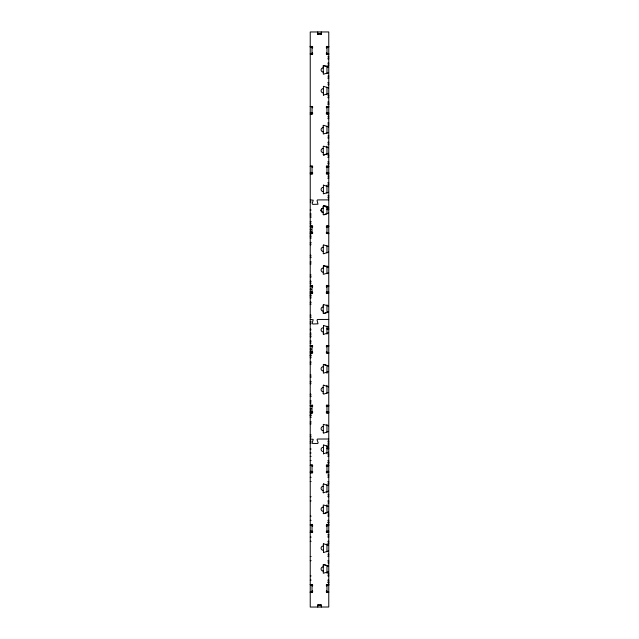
<?xml version="1.0" encoding="UTF-8"?>
<svg xmlns="http://www.w3.org/2000/svg" width="639" height="639" viewBox="0 0 639 639"><rect width="100%" height="100%" fill="white"/><g stroke="black" fill="none" stroke-linecap="round" stroke-linejoin="round"><path stroke-width="0.96" d="M310.234 46.312L310.234 607.05L328.765 607.01L328.765 31.95L310.234 31.974L310.234 46.695L312.623 46.727L312.623 47.925L312.032 47.893M328.765 583.982L328.765 584.709L326.377 584.677L326.377 585.907L326.968 585.875M328.614 524.931L328.765 524.204M323.23 65.833L323.318 74.228L328.598 72.734M323.406 95.123L323.406 86.393M323.182 125.859L323.318 125.452M328.598 192.283L323.358 193.825L323.406 185.134M323.182 206.445C324.157 203.194 334.86 211.525 323.733 205.846M323.182 305.186L323.781 304.555L328.598 306.241M323.318 334.141L323.51 325.435M328.598 371.61L323.406 373.192L323.318 364.549M323.406 513.556L323.286 504.962L328.598 506.407M323.23 564.844L323.318 573.247L328.598 571.753M310.234 199.895L313.222 200.191L312.159 203.729L312.759 204.4L317.998 204.232L317.048 200.598L317.471 199.919L328.765 199.895M310.234 439.025L313.238 439.32L312.167 442.795L312.455 443.418L317.591 443.498L318.19 442.899L317.048 439.696L317.399 439.041L328.765 438.993M323.406 265.72L323.286 274.315L328.598 272.869M323.406 445.048L323.51 453.85M323.318 543.885L323.51 552.591M323.198 65.977L323.51 65.521M323.23 146.419L323.318 154.814M323.206 206.245L323.23 214.432M323.23 245.16L323.318 253.555M323.206 304.987L323.23 313.174M323.198 564.988L323.51 564.533M328.598 425.822L323.318 424.36L323.318 432.883M323.733 483.883L323.198 484.402L323.23 492.501M323.733 385.141L323.198 385.66L323.23 393.76M323.406 185.166L328.598 186.716M323.406 364.494L328.598 366.043L323.781 364.366M323.454 65.585L328.598 67.167L323.781 65.482M323.51 146.139L328.598 147.753M323.51 244.881L328.598 246.462M323.51 325.467L328.598 327.08M323.51 564.564L328.598 566.154M328.598 93.542L323.406 95.091M328.598 132.513L323.318 133.974L323.182 125.827M323.733 155.029L328.598 153.32L323.781 155.037L323.254 154.678M323.198 214.289L323.781 214.808L328.598 213.099M323.781 214.808L328.598 213.13M323.733 253.747L328.598 252.062M323.198 313.03L323.781 313.549L328.598 311.84M323.781 313.549L328.598 311.872M328.598 332.647L323.781 334.365L323.254 334.005M323.182 393.512L323.781 394.135L328.598 392.426M328.598 431.389L323.781 433.106L323.254 432.747M328.598 452.196L323.406 453.746M328.598 491.167L323.454 492.749M323.781 513.66L328.598 511.975L323.781 513.692L323.254 513.333M328.598 550.938L323.51 552.559M323.566 483.955L328.598 485.6M323.566 543.733L328.598 545.379M323.622 86.313L328.598 87.974M323.622 125.284L328.598 126.945M323.622 265.648L328.598 267.302L323.781 265.624M323.622 385.197L328.598 386.827M323.622 444.976L328.598 446.629M328.765 319.444L317.503 319.46L317.048 320.115L317.998 323.781L312.759 323.981L312.159 323.278L313.222 319.74L310.234 319.444M326.968 524.931L326.377 524.907L326.377 526.129M326.825 524.907L328.765 524.946M328.614 532.375L326.968 532.415M317.759 33.771L321.241 33.771M317.759 34.274L318.949 34.306L318.949 33.675L321.241 34.274M328.765 46.727L326.377 46.695L326.377 47.925L326.968 47.893M310.234 46.791L312.032 46.791M326.968 46.791L328.765 46.831M310.234 47.006L312.032 47.006M326.968 47.006L328.765 47.006M312.032 53.005L312.623 52.973L312.623 54.195L310.234 54.195L312.032 54.307M326.968 53.005L326.377 52.973L326.377 54.195L328.765 54.163M310.234 53.548L312.032 53.548M326.968 53.548L327.535 53.548M328.095 53.548L328.765 53.548M326.968 54.259L328.765 54.307M328.095 56.48L328.765 56.368M328.095 57.079L328.765 57.079M328.095 58.165L328.765 58.165M327.871 58.876L328.765 58.876M327.871 63.061L328.765 63.061M328.095 63.764L328.765 63.764M328.095 64.851L328.765 64.851M328.095 65.45L328.765 65.45M328.095 75.897L328.765 75.897M328.095 76.496L328.765 76.496M328.095 77.607L328.765 77.583M327.871 78.293L328.765 78.293M327.871 82.479L328.765 82.479M328.095 83.182L328.765 83.182M328.095 84.268L328.765 84.268M328.095 84.867L328.765 84.867M328.095 95.315L328.765 95.315M328.095 95.914L328.765 95.914M328.095 97.024L328.765 97M327.871 97.711L328.765 97.711M327.871 101.897L328.765 101.897M328.095 102.599L328.765 102.575M328.095 103.686L328.765 103.686M328.095 103.837L328.765 103.837M328.095 104.285L328.765 104.285M328.095 104.397L328.765 104.397M310.234 106.505L312.623 106.473L312.623 107.695M328.765 106.505L326.377 106.473L326.377 107.695M310.234 106.609L312.032 106.569M326.968 106.569L328.765 106.657M326.968 107.216L328.765 107.216M312.032 107.664L312.623 107.664M326.377 107.664L326.968 107.664M310.234 112.664L312.032 112.664M326.968 112.664L328.765 112.664M312.032 112.776L312.623 112.744L312.623 113.974L310.234 113.942M326.377 112.776L326.968 112.744M326.968 113.327L327.535 113.327M328.095 113.327L328.765 113.327M328.765 113.942L326.377 113.974L326.377 112.744M310.234 114.038L312.032 114.038L312.032 106.362M328.765 114.038L326.968 114.038L326.968 106.362M328.095 116.258L328.765 116.146M328.095 116.857L328.765 116.857M328.095 117.943L328.765 117.967M327.871 118.654L328.765 118.654M327.871 122.832L328.765 122.832M328.095 123.543L328.765 123.543M328.095 124.629L328.765 124.629M328.095 125.228L328.765 125.228M328.095 135.676L328.765 135.676M328.095 136.275L328.765 136.275M328.095 137.361L328.765 137.385M327.871 138.064L328.765 138.064M327.871 142.249L328.765 142.249M328.095 142.96L328.765 142.96M328.095 144.047L328.765 144.047M328.095 144.646L328.765 144.646M328.095 155.093L328.765 155.093M328.095 155.692L328.765 155.692M328.095 156.803L328.765 156.779M327.871 157.482L328.765 157.482M327.871 161.667L328.765 161.667M328.095 162.378L328.765 162.378M328.095 163.464L328.765 163.464M328.095 163.616L328.765 163.616M328.095 164.063L328.765 164.063M310.234 166.244L312.623 166.276L312.623 167.474L312.032 167.442M328.765 166.276L326.377 166.244L326.377 167.474L326.968 167.442M310.234 166.388L312.032 166.348M326.968 166.348L328.765 166.428M326.968 166.995L328.765 166.995M310.234 172.442L312.032 172.442M326.968 172.442L328.765 172.442M312.032 172.522L312.623 172.554L312.623 173.752L310.234 173.752M326.968 172.522L326.377 172.554L326.377 173.752L328.765 173.72M326.968 173.105L327.535 173.105M328.095 173.105L328.765 173.105M310.234 173.856L312.032 173.816M326.968 173.856L328.765 173.816M328.095 175.917L328.765 175.917M328.095 176.636L328.765 176.636M328.095 177.746L328.765 177.746M327.871 178.425L328.765 178.425M327.871 182.61L328.765 182.61M328.095 183.321L328.765 183.321M328.095 184.407L328.765 184.407M328.095 184.998L328.765 184.998M328.095 195.454L328.765 195.454M328.095 196.053L328.765 196.053M328.095 197.139L328.765 197.139M327.871 197.842L328.765 197.842M310.234 202.028L311.129 202.028M326.968 208.873L328.765 208.873M310.234 209.648L310.905 209.648M326.968 209.648L328.765 209.648M310.234 210.415L310.905 210.415M310.234 213.378L310.905 213.378M310.234 214.153L310.905 214.153M310.234 214.872L310.905 214.872M310.234 215.471L310.905 215.471M310.234 216.557L310.905 216.557M310.234 217.26L311.129 217.26M310.234 221.445L311.129 221.445M310.234 222.156L310.905 222.124M310.234 223.243L310.905 223.243M310.234 223.954L310.905 223.954M310.234 226.054L312.623 226.022L312.623 227.252L312.032 227.22M328.765 226.022L326.377 226.054L326.377 227.252L326.968 227.252M310.234 226.118L312.032 226.206M326.968 226.158L328.765 226.206M310.234 226.773L310.905 226.773M311.465 226.773L312.032 226.773M326.968 226.773L328.765 226.773M310.234 229.225L311.129 229.225M310.234 229.824L311.129 229.824M310.234 231.622L311.129 231.622M310.234 232.213L311.129 232.213M312.032 232.3L312.623 232.332L312.623 233.523L310.234 233.443M326.968 232.3L326.377 232.332L326.377 233.523L328.765 233.523M310.234 232.876L312.032 232.876M326.968 232.876L327.535 232.876M328.095 232.876L328.765 232.876M310.234 233.634L312.032 233.594L312.032 225.863M328.765 233.594L326.968 233.594L326.968 225.863M310.234 234.825L310.905 234.825M310.234 235.695L310.905 235.815M310.234 236.262L310.905 236.262M310.234 236.406L310.905 236.406M310.234 237.492L310.905 237.492M310.234 238.203L311.129 238.203M310.234 242.389L311.129 242.389M310.234 243.092L310.905 243.092M310.234 244.178L310.905 244.178M310.234 244.777L310.905 244.777M310.234 255.233L310.905 255.233M310.234 255.824L310.905 255.824M310.234 256.942L310.905 256.91M310.234 257.621L311.129 257.621M310.234 261.806L311.129 261.806M310.234 262.509L310.905 262.509M310.234 263.595L310.905 263.595M310.234 264.195L310.905 264.195M310.234 274.65L310.905 274.65M310.234 275.241L310.905 275.241M310.234 276.328L310.905 276.352M310.234 277.038L311.129 277.038M310.234 281.224L311.129 281.224M310.234 281.903L310.905 281.927M310.234 283.013L310.905 283.013M310.234 283.732L310.905 283.732M326.377 285.833L328.765 285.801M312.032 285.984L310.234 285.897L312.623 285.801L312.623 287.023L312.032 286.999M326.968 285.937L328.765 285.984M310.234 286.544L310.905 286.544M311.465 286.544L312.032 286.544M326.968 286.544L328.765 286.544M326.968 286.999L326.377 287.023L326.377 285.801M310.234 289.004L311.129 289.004M310.234 289.603L311.129 289.603M310.234 291.392L311.129 291.392M310.234 291.991L312.623 292.079L312.623 293.301L310.234 293.221M326.377 292.103L328.765 291.991M310.234 292.654L312.032 292.654M326.968 292.654L327.535 292.654M328.095 292.654L328.765 292.654M326.377 293.269L328.765 293.301L326.968 293.381M310.234 293.365L312.032 293.413M310.234 294.603L310.905 294.603M310.234 295.474L310.905 295.474M310.234 295.585L310.905 295.585M310.234 296.033L310.905 296.033M310.234 296.184L310.905 296.184M310.234 297.271L310.905 297.271M310.234 297.982L311.129 297.982M310.234 302.167L311.129 302.167M310.234 302.846L310.905 302.846M310.234 303.956L310.905 303.956M310.234 304.555L310.905 304.555M310.234 315.003L310.905 315.003M310.234 315.602L310.905 315.602M310.234 316.688L310.905 316.712M310.234 317.399L311.129 317.399M310.234 321.585L311.129 321.585M310.234 322.288L310.905 322.264M310.234 323.374L310.905 323.374M310.234 323.973L310.905 323.973M326.968 328.43L328.765 328.43M310.234 329.197L310.905 329.197M326.968 329.197L328.765 329.197M310.234 329.964L310.905 329.964M310.346 332.935L310.905 332.935M310.234 333.702L310.905 333.702M310.234 334.421L310.905 334.421M310.234 335.02L310.905 335.02M310.234 336.106L310.905 336.106M310.234 336.817L311.129 336.817M310.234 341.002L311.129 341.002M310.234 341.705L310.905 341.705M310.234 342.792L310.905 342.792M310.234 343.391L310.905 343.391M310.234 345.603L312.623 345.579L312.623 346.801L312.032 346.769M328.765 345.603L326.377 345.579L326.377 346.801L326.968 346.769M310.234 345.723L312.032 345.763M326.968 345.763L328.765 345.763M310.234 346.322L310.905 346.322M311.465 346.322L312.032 346.322M326.968 346.322L328.765 346.322M310.234 348.782L311.129 348.782M310.234 349.373L311.129 349.373M310.234 351.17L311.129 351.17M310.234 351.769L311.129 351.769M312.032 351.849L312.623 351.881L312.623 353.079L310.234 352.992M326.968 351.881L326.377 351.849L326.377 353.079L328.765 353.047M310.234 352.432L312.032 352.432M326.968 352.432L327.535 352.432M328.095 352.432L328.765 352.432M310.234 353.191L312.032 353.151L312.032 345.348M328.765 353.135L326.968 353.135L326.968 345.395M310.234 354.389L310.905 354.389M310.234 355.252L310.905 355.252M310.234 355.364L310.905 355.364M310.234 355.811L310.905 355.811M310.234 355.963L310.905 355.963M310.234 357.049L310.905 357.049M310.234 357.752L311.129 357.752M310.234 361.938L311.129 361.938M310.234 362.625L310.905 362.625M310.234 363.735L310.905 363.735M310.234 364.334L310.905 364.334M310.234 374.781L310.905 374.781M310.234 375.381L310.905 375.381M310.234 376.467L310.905 376.491M310.234 377.17L311.129 377.17M310.234 381.355L311.129 381.355M310.234 382.042L310.905 382.066M310.234 383.152L310.905 383.152M310.234 383.751L310.905 383.751M310.234 394.199L310.905 394.199M310.234 394.798L310.905 394.798M310.234 395.908L310.905 395.884M310.234 396.587L311.129 396.587M310.234 400.773L311.129 400.773M310.234 401.484L310.905 401.46M310.234 402.57L310.905 402.57M310.234 403.281L310.905 403.281M310.234 405.35L312.623 405.382L312.623 406.58L312.032 406.548M328.765 405.35L326.377 405.382L326.377 406.58L326.968 406.58M310.234 405.493L312.032 405.533M326.968 405.485L328.765 405.533M310.234 406.1L310.905 406.1M311.465 406.1L312.032 406.1M326.968 406.1L328.765 406.1M310.234 408.553L311.129 408.553M310.234 409.152L311.129 409.152M310.234 410.949L311.129 410.949M310.234 411.548L312.623 411.628L312.623 412.85L310.234 412.77M328.765 411.548L326.377 411.628L326.377 412.85L328.765 412.826M310.234 412.211L312.032 412.211M326.968 412.211L327.535 412.211M328.095 412.211L328.765 412.211M310.234 412.97L312.032 412.97M326.968 412.882L328.765 412.922M310.234 414.16L310.905 414.16M310.234 415.023L310.905 415.023M310.234 415.142L310.905 415.142M310.234 415.59L310.905 415.59M310.234 415.741L310.905 415.741M310.234 416.828L310.905 416.828M310.234 417.531L311.129 417.531M310.234 421.716L311.129 421.716M310.234 422.395L310.905 422.427M310.234 423.513L310.905 423.513M310.234 424.104L310.905 424.104M310.234 434.56L310.905 434.56M310.234 435.159L310.905 435.159M310.234 436.269L310.905 436.245M310.234 436.948L311.129 436.948M310.234 441.134L311.129 441.134M327.871 441.134L328.765 441.134M310.234 441.845L310.905 441.845M328.095 441.845L328.765 441.845M310.234 442.931L310.905 442.931M328.095 442.931L328.765 442.931M310.234 443.522L310.905 443.522M328.095 443.522L328.765 443.522M328.095 444.241L328.765 444.241M328.095 445.016L328.765 445.016M326.968 447.979L328.765 447.979M310.234 448.754L310.905 448.754M326.968 448.754L328.765 448.754M310.234 449.521L310.905 449.521M310.234 452.484L310.905 452.484M310.234 453.259L310.905 453.259M328.095 453.978L328.765 453.978M328.095 454.577L328.765 454.577M328.095 455.663L328.765 455.663M310.234 456.366L311.129 456.366M327.871 456.366L328.765 456.366M310.234 460.551L311.129 460.551M327.871 460.551L328.765 460.551M328.095 461.262L328.765 461.262M328.095 462.34L328.765 462.34M328.095 462.492L328.765 462.492M328.095 462.94L328.765 462.94M328.095 463.059L328.765 463.059M310.234 465.128L312.623 465.128L312.623 466.35L312.032 466.326M328.765 465.16L326.377 465.16L326.377 466.35L326.968 466.326M310.234 465.272L312.032 465.232M326.968 465.312L328.765 465.312M326.968 465.879L328.765 465.879M310.234 471.318L312.623 471.43M328.765 471.318L326.377 471.406L326.377 472.628M326.968 471.981L327.535 471.981M328.095 471.981L328.765 471.981M310.234 472.628L312.623 472.596M326.377 472.596L328.765 472.596M310.234 472.74L312.032 472.7M328.095 474.801L328.765 474.801M328.095 474.921L328.765 474.921M328.095 475.512L328.765 475.512M328.095 476.622L328.765 476.598M310.234 477.309L311.129 477.309M327.871 477.309L328.765 477.309M310.234 481.494L311.129 481.494M327.871 481.494L328.765 481.494M328.095 482.197L328.765 482.197M328.095 483.284L328.765 483.284M328.095 483.883L328.765 483.883M328.095 494.338L328.765 494.338M328.095 494.929L328.765 494.929M328.095 496.04L328.765 496.016M310.234 496.727L311.129 496.727M327.871 496.727L328.765 496.727M310.234 500.912L311.129 500.912M327.871 500.912L328.765 500.912M328.095 501.615L328.765 501.615M328.095 502.701L328.765 502.701M328.095 503.3L328.765 503.3M328.095 513.748L328.765 513.748M328.095 514.347L328.765 514.347M328.095 515.433L328.765 515.457M310.234 516.144L311.129 516.144M327.871 516.144L328.765 516.144M310.234 520.33L311.129 520.33M327.871 520.33L328.765 520.33M328.095 521.033L328.765 521.033M328.095 522.119L328.765 522.119M328.095 522.271L328.765 522.271M328.095 522.718L328.765 522.718M328.095 522.838L328.765 522.838M310.234 524.907L312.623 524.907L312.623 526.129M310.234 525.05L312.032 525.01M326.968 525.09L327.535 525.09M328.095 525.09L328.765 525.09M326.968 525.649L328.765 525.649M312.032 526.097L312.623 526.097M326.377 526.097L326.968 526.097M310.234 531.097L312.623 531.177L312.623 532.407L310.234 532.407M328.765 531.097L326.377 531.177L326.377 532.407L328.765 532.407M326.968 531.76L327.535 531.76M328.095 531.76L328.765 531.76M310.234 532.519L312.032 532.479M328.095 534.579L328.765 534.579M328.095 534.691L328.765 534.691M328.095 535.29L328.765 535.29M328.095 536.377L328.765 536.401M310.234 537.087L311.129 537.087M327.871 537.087L328.765 537.087M310.234 541.265L311.129 541.265M327.871 541.265L328.765 541.265M328.095 541.976L328.765 541.976M328.095 543.062L328.765 543.062M328.095 543.661L328.765 543.661M328.095 554.109L328.765 554.109M328.095 554.708L328.765 554.708M328.095 555.794L328.765 555.818M310.234 556.505L311.129 556.505M327.871 556.505L328.765 556.505M310.234 560.683L311.129 560.683M327.871 560.683L328.765 560.683M328.095 561.393L328.765 561.393M328.095 562.48L328.765 562.48M328.095 563.079L328.765 563.079M328.095 573.526L328.765 573.526M328.095 574.126L328.765 574.126M328.095 575.236L328.765 575.236M310.234 575.923L311.129 575.923M327.871 575.923L328.765 575.923M310.234 580.1L311.129 580.1M327.871 580.1L328.765 580.1M328.095 580.811L328.765 580.811M328.095 581.897L328.765 581.897M328.095 582.049L328.765 582.049M328.095 582.496L328.765 582.496M328.095 582.608L328.765 582.608M310.234 584.709L312.623 584.709L312.623 585.907L312.032 585.907M310.234 584.781L312.032 584.829M326.968 584.861L327.535 584.861M328.095 584.861L328.765 584.861M326.968 585.428L328.765 585.428M312.032 590.987L312.623 590.987L312.623 592.177L310.234 592.153M326.968 590.987L326.377 590.955L326.377 592.177L328.765 592.153L326.968 592.193M310.234 591.97L312.032 591.97M326.968 591.97L328.765 591.97M310.234 592.257L312.032 592.297M317.759 605.221L321.241 605.221M319.157 605.245L318.949 604.614L317.759 604.614L317.759 607.042M319.843 605.245L320.051 604.614L321.241 604.646L321.241 607.042M323.677 253.763L323.254 253.419M323.566 492.805L323.182 492.254M323.781 564.501L328.598 566.186M326.968 46.312L326.968 54.627M326.968 65.721L326.968 73.645M326.968 87.12L326.968 94.42M326.968 126.242L326.968 133.423M326.968 146.211L326.968 154.199M326.968 165.789L326.968 174.151M326.968 185.278L326.968 193.202M326.968 206.653L326.968 213.61M326.968 245.799L326.968 252.972M326.968 265.768L326.968 273.748M326.968 285.298L326.968 293.652M326.968 304.827L326.968 312.751M326.968 326.202L326.968 334.149M326.968 365.348L326.968 373.336M326.968 385.309L326.968 393.297M326.968 404.814L326.968 413.145M326.968 424.384L326.968 432.307M326.968 445.75L326.968 453.706M326.968 464.873L326.968 473.164M326.968 484.801L326.968 492.789M326.968 504.77L326.968 512.758M326.968 524.276L326.968 532.638M326.968 543.933L326.968 551.856M326.968 565.331L326.968 573.255M326.968 584.35L326.968 592.641M326.377 292.079L326.377 293.301M321.241 31.95L321.241 34.306M317.759 31.95L317.759 34.306M312.623 471.406L312.623 472.628M312.032 46.312L312.032 54.627M312.032 165.789L312.032 174.151M312.032 285.298L312.032 293.652M312.032 404.822L312.032 413.129M312.032 464.873L312.032 473.195M312.032 524.299L312.032 532.614M312.032 584.35L312.032 592.673M323.182 571.058A2.093 2.093 0 0 1 321.097 568.966A2.093 2.093 0 0 1 323.182 566.873M323.182 550.251A2.093 2.093 0 0 1 321.097 548.158A2.093 2.093 0 0 1 323.182 546.065M323.182 511.28A2.093 2.093 0 0 1 321.097 509.195A2.093 2.093 0 0 1 323.182 507.102M323.182 490.472A2.093 2.093 0 0 1 321.097 488.38A2.093 2.093 0 0 1 323.182 486.287M323.182 451.509A2.093 2.093 0 0 1 321.097 449.417A2.093 2.093 0 0 1 323.182 447.324M323.182 430.702A2.093 2.093 0 0 1 321.097 428.609A2.093 2.093 0 0 1 323.182 426.517M323.182 391.731A2.093 2.093 0 0 1 321.097 389.638A2.093 2.093 0 0 1 323.182 387.546M323.182 370.924A2.093 2.093 0 0 1 321.097 368.831A2.093 2.093 0 0 1 323.182 366.738M323.182 331.953A2.093 2.093 0 0 1 321.097 329.868A2.093 2.093 0 0 1 323.182 327.775M323.182 311.145A2.093 2.093 0 0 1 321.097 309.052A2.093 2.093 0 0 1 323.182 306.96M323.182 272.182A2.093 2.093 0 0 1 321.097 270.089A2.093 2.093 0 0 1 323.182 267.997M323.182 251.367A2.093 2.093 0 0 1 321.097 249.282A2.093 2.093 0 0 1 323.182 247.189M323.182 131.818A2.093 2.093 0 0 1 321.097 129.725A2.093 2.093 0 0 1 323.182 127.632M323.182 92.855A2.093 2.093 0 0 1 321.097 90.762A2.093 2.093 0 0 1 323.182 88.669M323.182 72.039A2.093 2.093 0 0 1 321.097 69.955A2.093 2.093 0 0 1 323.182 67.862M323.182 191.596A2.093 2.093 0 0 1 321.097 189.503A2.093 2.093 0 0 1 323.182 187.411M323.182 152.625A2.093 2.093 0 0 1 321.097 150.532A2.093 2.093 0 0 1 323.182 148.448M321.097 210.295A2.093 2.093 0 0 0 323.182 212.388A2.093 2.093 0 0 1 321.097 210.311A2.093 2.093 0 0 1 323.182 208.202A2.093 2.093 0 0 0 321.097 210.311"/></g></svg>
